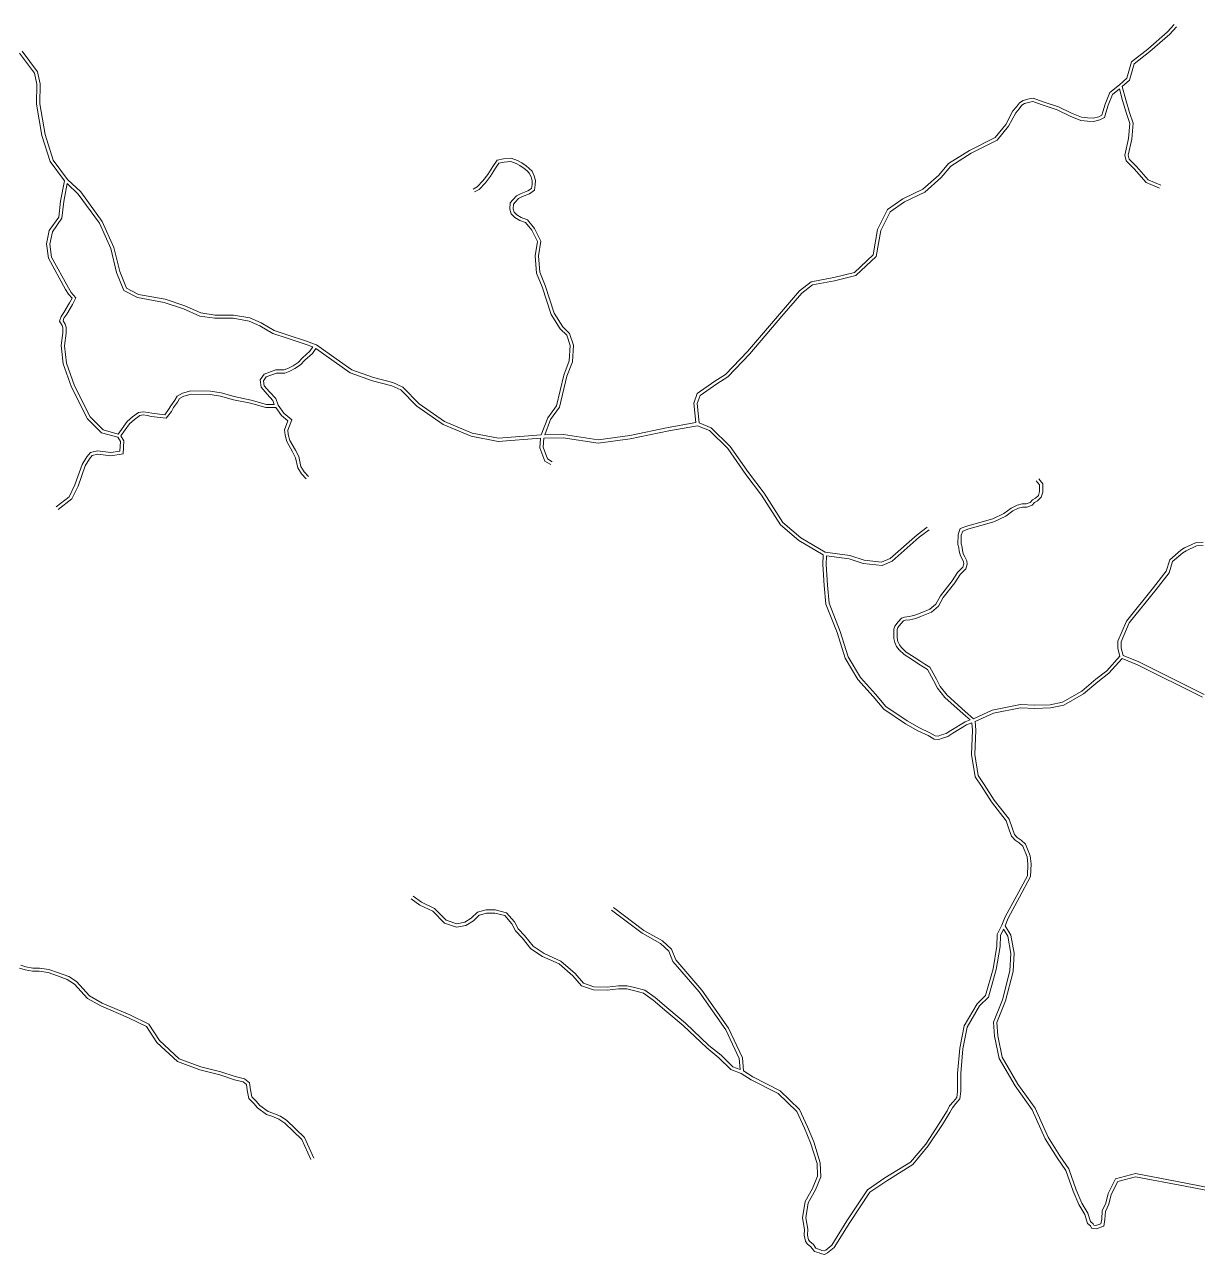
# Model space of a CAD drawing. Header units: millimetres. Extents: x 617885 to 663705, y 7172943 to 7234736.
# Drawn here: x 641575 to 643733, y 7227986 to 7230249 of the extents above; entities that cross this region are included whole.
import ezdxf

# ---------------------------------------------------------------- set-up
doc = ezdxf.new("R2010")
doc.units = ezdxf.units.MM
doc.layers.add('VIAS', color=7, linetype='Continuous', lineweight=5)

msp = doc.modelspace()

# ---------------------------------------------------------------- linework, layer by layer
at = {"layer": 'VIAS', "color": 253}
for points in [[(642400.5, 7229946.2), (642408.1, 7229950.2), (642418.6, 7229961.6), (642427.3, 7229973.2), (642436.6, 7229987.9), (642444.5, 7229999.1), (642456.4, 7230001.9), (642470.4, 7230002.8), (642482.2, 7229998.7), (642489.8, 7229994.7), (642498, 7229988.7), (642503.7, 7229984.3), (642508.9, 7229979.1), (642512.6, 7229970.8), (642515.3, 7229962.1), (642514.9, 7229953.8), (642513.4, 7229943.9), (642504, 7229937.5), (642491.5, 7229932.4), (642483.7, 7229928.8), (642478.2, 7229922.5), (642474.6, 7229918.7), (642474.3, 7229910.1), (642476.1, 7229903.6), (642480.8, 7229898.6), (642489.1, 7229893.9), (642500.6, 7229889.4), (642513.6, 7229873.8), (642525, 7229850.4), (642520.6, 7229823.2), (642523.1, 7229793.1), (642533.3, 7229768.5), (642549.5, 7229718.1), (642565.5, 7229692.9), (642577.8, 7229680.6), (642585.1, 7229658.8), (642583.3, 7229628.5), (642572.9, 7229601.7), (642559.5, 7229544.7), (642543.1, 7229522.3), (642532.2, 7229494), (642566.8, 7229494.2), (642630.5, 7229484.6), (642688.5, 7229492.6), (642759.5, 7229507.3), (642810.3, 7229516.3), (642806.7, 7229552.4), (642812.9, 7229570.2), (642845.3, 7229592.7), (642865, 7229605), (642905.3, 7229647.2), (642963.9, 7229716.2), (643001, 7229758.9), (643022.6, 7229775.6), (643063.9, 7229783.3), (643101.8, 7229792.5), (643136.5, 7229825.3), (643144.5, 7229871.6), (643162.9, 7229908.4), (643191.1, 7229928), (643227.8, 7229945.8), (643257.1, 7229971.5), (643275.1, 7229993.1), (643313.7, 7230017.2), (643360.9, 7230040.8), (643380.5, 7230065), (643393.6, 7230090), (643400.1, 7230097.7), (643405.7, 7230105.2), (643412.4, 7230109.2), (643423.5, 7230112.2), (643430.9, 7230113.6), (643449.2, 7230106.9), (643477.4, 7230097.5), (643501.5, 7230085.7), (643519.8, 7230078.3), (643531, 7230077.2), (643541, 7230076.6), (643551.4, 7230079.4), (643557, 7230082.2), (643558.9, 7230088.5), (643563.1, 7230102.7), (643571.8, 7230124.1), (643589.4, 7230138), (643602.8, 7230150), (643611.6, 7230180.3), (643641.7, 7230203.9), (643678.1, 7230235.5), (643689.9, 7230248.9)], [(643694.4, 7230244.9), (643682.3, 7230231.3), (643645.5, 7230199.3), (643616.8, 7230176.8), (643608.1, 7230146.7), (643594.7, 7230134.7), (643601.1, 7230110.6), (643608, 7230087.3), (643614.6, 7230067.4), (643612.4, 7230038.2), (643605.3, 7230008.6), (643607.3, 7230001.3), (643621.1, 7229987.5), (643642.2, 7229963.3), (643665.5, 7229953.2)], [(642403.3, 7229940.9), (642411.8, 7229945.4), (642423.2, 7229957.7), (642432.3, 7229969.8), (642441.6, 7229984.6), (642448.1, 7229993.8), (642457.3, 7229996), (642469.6, 7229996.8), (642479.8, 7229993.2), (642486.6, 7229989.6), (642494.4, 7229983.9), (642499.8, 7229979.8), (642503.9, 7229975.7), (642507, 7229968.7), (642509.3, 7229961.4), (642508.9, 7229954.4), (642507.8, 7229947.4), (642501.1, 7229942.8), (642489.1, 7229937.9), (642480, 7229933.8), (642473.7, 7229926.5), (642468.7, 7229921.1), (642468.3, 7229909.4), (642470.7, 7229900.6), (642477, 7229893.8), (642486.5, 7229888.4), (642497, 7229884.4), (642508.5, 7229870.5), (642518.8, 7229849.5), (642514.5, 7229823.5), (642517.2, 7229791.7), (642527.6, 7229766.5), (642544.1, 7229715.5), (642560.8, 7229689.2), (642572.6, 7229677.4), (642579, 7229658), (642577.4, 7229629.8), (642567.1, 7229603.5), (642553.9, 7229547.2), (642537.8, 7229525.2), (642525.7, 7229493.8), (642447, 7229487.7), (642398.6, 7229497.2), (642348, 7229518.4), (642301, 7229551), (642271.2, 7229581.8), (642253.1, 7229589.9), (642217.3, 7229599.2), (642177.1, 7229613.4), (642148.3, 7229634), (642112.4, 7229659.5), (642111.6, 7229659.8), (642093.8, 7229666.3), (642060.3, 7229677.6), (642034.6, 7229685.7), (642010.8, 7229699.9), (641990, 7229709), (641959.5, 7229714.3), (641926, 7229714.3), (641899.4, 7229718.2), (641870.2, 7229731.3), (641833.7, 7229743.3), (641784.8, 7229752.4), (641762.7, 7229763.8), (641750.4, 7229794.5), (641739.7, 7229838.6), (641718.2, 7229886.6), (641678.8, 7229941.1), (641654.4, 7229964.1), (641628, 7229999.4), (641613.2, 7230046.4), (641603.2, 7230102.8), (641604.1, 7230139.7), (641599, 7230162.1), (641570.7, 7230199.9)], [(641633.7, 7229361.3), (641657.2, 7229379.8), (641668.1, 7229401.6), (641681.1, 7229439.2), (641689.9, 7229453.3), (641696.5, 7229461.4), (641709.8, 7229464.4), (641734, 7229461.1), (641750.8, 7229463.9), (641751.9, 7229481.4), (641747.1, 7229489.4), (641716.9, 7229497.7), (641691.2, 7229523.4), (641661.7, 7229581.7), (641646.5, 7229624.7), (641642.8, 7229658), (641646, 7229681.5), (641646, 7229691.1), (641644.7, 7229695), (641639.4, 7229703.1), (641642.4, 7229711.5), (641647.8, 7229719.1), (641658.2, 7229736.8), (641662.6, 7229745.4), (641656.4, 7229752.5), (641650.9, 7229761.2), (641619.1, 7229819), (641615.6, 7229845.1), (641620.8, 7229869.7), (641638.3, 7229894.6), (641641.6, 7229924.1), (641648.9, 7229961.4), (641622.6, 7229996.7), (641607.3, 7230045), (641597.2, 7230102.3), (641598, 7230139.1), (641593.5, 7230159.5), (641566, 7230196.1)], [(643663.1, 7229947.7), (643638.6, 7229958.3), (643616.7, 7229983.4), (643601.9, 7229998.2), (643599.1, 7230008.5), (643606.4, 7230039.2), (643608.6, 7230066.6), (643602.3, 7230085.5), (643595.3, 7230108.9), (643589.6, 7230130.5), (643576.8, 7230120.4), (643568.7, 7230100.7), (643564.7, 7230086.8), (643562, 7230078), (643553.5, 7230073.7), (643541.6, 7230070.6), (643530.5, 7230071.2), (643518.3, 7230072.4), (643499.1, 7230080.2), (643475.2, 7230091.9), (643447.2, 7230101.2), (643430.3, 7230107.4), (643424.8, 7230106.4), (643414.8, 7230103.6), (643409.8, 7230100.6), (643404.8, 7230094), (643398.7, 7230086.6), (643385.6, 7230061.7), (643364.7, 7230036), (643316.7, 7230012), (643279.1, 7229988.5), (643261.4, 7229967.3), (643231.2, 7229940.7), (643194.1, 7229922.8), (643167.6, 7229904.3), (643150.3, 7229869.7), (643142.1, 7229822.3), (643104.8, 7229787.1), (643065.2, 7229777.4), (643025.1, 7229770), (643005.1, 7229754.6), (642968.5, 7229712.3), (642909.8, 7229643.2), (642868.8, 7229600.4), (642848.6, 7229587.7), (642817.9, 7229566.3), (642812.8, 7229551.7), (642816.3, 7229515.9), (642838.5, 7229506.9), (642873.4, 7229472.5), (642906.8, 7229424.6), (642936.1, 7229386.4), (642970.5, 7229332.4), (643003.4, 7229304.4), (643048.3, 7229277.7), (643093.7, 7229271.6), (643119.6, 7229263), (643151.8, 7229259.4), (643168, 7229266.3), (643217.4, 7229310.1), (643235.9, 7229323.8)], [(642105.9, 7229655.6), (642091.8, 7229660.7), (642058.5, 7229671.9), (642032.2, 7229680.2), (642008, 7229694.6), (641988.3, 7229703.2), (641959, 7229708.3), (641925.6, 7229708.3), (641897.7, 7229712.4), (641868, 7229725.7), (641832.2, 7229737.4), (641782.8, 7229746.7), (641758, 7229759.5), (641744.7, 7229792.7), (641734, 7229836.6), (641713, 7229883.6), (641674.2, 7229937.1), (641654, 7229956.2), (641647.5, 7229923.2), (641644.1, 7229892.4), (641626.5, 7229867.2), (641621.7, 7229844.9), (641624.9, 7229820.9), (641656.1, 7229764.2), (641661.2, 7229756.1), (641669.7, 7229746.3), (641663.5, 7229733.9), (641652.9, 7229715.8), (641647.8, 7229708.7), (641646.1, 7229703.9), (641650.1, 7229697.6), (641652, 7229692.1), (641652, 7229681.1), (641648.9, 7229657.9), (641652.4, 7229626), (641667.3, 7229584.1), (641696.1, 7229527), (641720, 7229503.1), (641747.8, 7229495.4), (641763.9, 7229518.2), (641773.8, 7229526.8), (641784.7, 7229535), (641793.6, 7229536.5), (641802.4, 7229535.1), (641809.4, 7229533.8), (641833.2, 7229530.9), (641840.3, 7229540.2), (641844.2, 7229547.2), (641851.9, 7229557.4), (641856, 7229565), (641866, 7229570.7), (641880.9, 7229574.8), (641917.3, 7229574.1), (641936.9, 7229570.9), (641961.2, 7229564.4), (641992.2, 7229557.8), (642020.1, 7229549.9), (642034.8, 7229549.9), (642032.3, 7229557.3), (642021.5, 7229569), (642010.4, 7229581.7), (642008.5, 7229595.1), (642016.2, 7229605.7), (642037.7, 7229613.4), (642053, 7229613.4), (642061.1, 7229616.3), (642069.6, 7229621), (642078.9, 7229627.1), (642086.8, 7229635.8), (642100.3, 7229647.8), (642105.9, 7229655.6)], [(642543.2, 7229439), (642532.4, 7229445.4), (642523.2, 7229470.2), (642524.6, 7229487.7), (642446.6, 7229481.6), (642396.9, 7229491.4), (642345.1, 7229513.1), (642297.1, 7229546.4), (642267.7, 7229576.8), (642251.1, 7229584.2), (642215.6, 7229593.4), (642174.3, 7229608), (642144.8, 7229629.1), (642111.3, 7229652.8), (642104.8, 7229643.7), (642091, 7229631.6), (642082.8, 7229622.6), (642072.7, 7229615.9), (642063.6, 7229610.9), (642054, 7229607.4), (642038.7, 7229607.4), (642020, 7229600.6), (642014.8, 7229593.5), (642016.1, 7229584.3), (642025.9, 7229573), (642037.6, 7229560.5), (642041.7, 7229548.3), (642052.5, 7229533.6), (642066.7, 7229521.2), (642059.7, 7229502.2), (642060.5, 7229494.3), (642063.5, 7229483.7), (642073.8, 7229465.4), (642079.7, 7229453.8), (642083.7, 7229435.4), (642089.7, 7229425.6), (642097.5, 7229417)], [(642093.1, 7229413), (642084.9, 7229422), (642078, 7229433.1), (642074, 7229451.8), (642068.5, 7229462.6), (642057.9, 7229481.4), (642054.5, 7229493.2), (642053.7, 7229503), (642059.6, 7229519.4), (642048, 7229529.5), (642037.5, 7229543.9), (642019.3, 7229543.9), (641990.8, 7229552), (641959.9, 7229558.6), (641935.6, 7229565), (641916.8, 7229568.1), (641881.6, 7229568.7), (641868.3, 7229565.1), (641860.4, 7229560.6), (641856.9, 7229554.2), (641849.2, 7229543.9), (641845.4, 7229536.9), (641835.9, 7229524.5), (641808.5, 7229527.9), (641801.4, 7229529.2), (641793.6, 7229530.4), (641787.2, 7229529.3), (641777.6, 7229522.1), (641768.4, 7229514.1), (641752.6, 7229491.8), (641758, 7229482.9), (641756.5, 7229458.8), (641734.1, 7229455), (641710.1, 7229458.3), (641699.9, 7229456), (641694.8, 7229449.8), (641686.6, 7229436.6), (641673.7, 7229399.3), (641662, 7229375.9), (641637.4, 7229356.5)], [(642658.6, 7228623.7), (642714.7, 7228581.8), (642748.8, 7228562.6), (642765.7, 7228547.1), (642773.2, 7228527.7), (642780.9, 7228518.9), (642821.2, 7228472.1), (642870.3, 7228402), (642896, 7228347.5), (642897.8, 7228323.1), (642915, 7228312.3), (642965.1, 7228286.7), (643000.8, 7228252.4), (643015.8, 7228220.3), (643027.1, 7228192.8), (643039.2, 7228153.8), (643039.9, 7228128.3), (643030.3, 7228104.2), (643017.1, 7228080.5), (643012.3, 7228052.6), (643016.1, 7228031.7), (643015.6, 7228021.2), (643017.6, 7228012.2), (643019.8, 7228009.1), (643026.4, 7228003.5), (643031, 7227997.3), (643031.9, 7227996.3), (643039.4, 7227994.2), (643042, 7227992.6), (643046.1, 7227991.8), (643049.3, 7227993.4), (643060.2, 7228002.5), (643088.2, 7228047.3), (643125.9, 7228104.3), (643158.1, 7228126.2), (643205.3, 7228155.3), (643233.1, 7228188.7), (643259, 7228228.1), (643272.5, 7228249.5), (643277.1, 7228258.7), (643284.2, 7228266.9), (643290.3, 7228274.1), (643291.4, 7228285.4), (643291.6, 7228318.5), (643295.6, 7228364.9), (643303.9, 7228405.9), (643327.5, 7228446.4), (643343.3, 7228461.8), (643357.1, 7228511), (643364.2, 7228553.1), (643364.8, 7228574.1), (643373.4, 7228591.2), (643379.2, 7228606.7), (643400.6, 7228645.8), (643420.2, 7228682.4), (643420.8, 7228704), (643419.5, 7228717.5), (643411.6, 7228737), (643405.2, 7228742.9), (643397.4, 7228748.1), (643390.9, 7228755.2), (643386.9, 7228766.7), (643381.2, 7228783.6), (643354.4, 7228818.3), (643335.7, 7228847.3), (643323.8, 7228864.5), (643317.2, 7228905.3), (643319.1, 7228950.4), (643318.1, 7228963.9), (643308.4, 7228960.4), (643282.8, 7228944.7), (643273.5, 7228938.8), (643264.2, 7228935.9), (643257, 7228933.3), (643248.6, 7228933.9), (643237.6, 7228940.3), (643218.7, 7228949.3), (643195.8, 7228962.2), (643155.9, 7228989.2), (643136.4, 7229012.6), (643108.3, 7229043.5), (643084.9, 7229082.6), (643070.4, 7229129.9), (643049.6, 7229182.4), (643046.5, 7229216.5), (643044.1, 7229255.2), (643044.3, 7229273.1), (642999.8, 7229299.5), (642966, 7229328.4), (642931.2, 7229383), (642902, 7229421), (642868.8, 7229468.6), (642835.1, 7229501.8), (642813.2, 7229510.7), (642760.6, 7229501.4), (642689.6, 7229486.6), (642630.5, 7229478.6), (642566.4, 7229488.2), (642530.6, 7229488), (642529.3, 7229471.1), (642537.3, 7229449.5), (642546.2, 7229444.1)], [(643239.4, 7229319), (643221.1, 7229305.4), (643171.2, 7229261.2), (643152.7, 7229253.3), (643118.3, 7229257.1), (643092.3, 7229265.7), (643050.3, 7229271.4), (643050.1, 7229255.3), (643052.5, 7229217), (643055.5, 7229183.8), (643076, 7229131.9), (643090.4, 7229085), (643113.2, 7229047.1), (643140.9, 7229016.5), (643160, 7228993.7), (643198.9, 7228967.3), (643221.5, 7228954.7), (643240.4, 7228945.7), (643250.4, 7228939.8), (643256.1, 7228939.4), (643262.2, 7228941.6), (643270.9, 7228944.3), (643279.6, 7228949.8), (643305.8, 7228965.9), (643314.9, 7228969.1), (643301.7, 7228980.3), (643268, 7229010.7), (643254.9, 7229027.7), (643247.6, 7229041.5), (643236.1, 7229061.7), (643228.3, 7229066.7), (643220.6, 7229072.1), (643208.7, 7229079.8), (643193.6, 7229089.4), (643184, 7229098.4), (643179.4, 7229104.3), (643176.2, 7229111.6), (643174.4, 7229119.3), (643174.4, 7229136.5), (643176.4, 7229142), (643182.6, 7229150), (643188.7, 7229156.5), (643194.3, 7229158.5), (643202.8, 7229159.4), (643208.1, 7229160.6), (643212.9, 7229161.8), (643223.1, 7229165.9), (643240.4, 7229172.8), (643251.7, 7229182.2), (643260.5, 7229197.7), (643281.6, 7229225.1), (643291.7, 7229240.5), (643301.3, 7229250.1), (643303.1, 7229256.2), (643302.7, 7229260.4), (643299.8, 7229266.6), (643297, 7229271), (643294.7, 7229279.6), (643294.2, 7229285.8), (643292.1, 7229292.3), (643292.6, 7229310.6), (643296.4, 7229321.3), (643310.5, 7229326.6), (643332.8, 7229332.8), (643356.4, 7229339.4), (643377.1, 7229349.1), (643390.3, 7229359), (643401.5, 7229364.6), (643410.8, 7229366.7), (643417.8, 7229366.7), (643425.3, 7229369.6), (643429.8, 7229374), (643435, 7229377.3), (643440.3, 7229382.5), (643442.5, 7229389.3), (643442.5, 7229401.7), (643436.5, 7229409.5)], [(643743.5, 7229296.6), (643729.5, 7229295.2), (643709.3, 7229285.7), (643702.4, 7229281.6), (643681.9, 7229263.9), (643675.3, 7229242.7), (643652.1, 7229213.1), (643602.2, 7229151), (643586.8, 7229114.3), (643586.8, 7229100.7), (643590.4, 7229086.6), (643566.1, 7229059.6), (643546, 7229044.2), (643520.1, 7229022.1), (643484.9, 7229001.9), (643461.8, 7228997.2), (643433.7, 7228996.3), (643407.2, 7228997.4), (643355.6, 7228987.4), (643321.3, 7228971.5), (643305.7, 7228984.8), (643272.4, 7229014.7), (643259.9, 7229030.9), (643252.9, 7229044.4), (643240.6, 7229066), (643231.6, 7229071.7), (643223.9, 7229077), (643211.9, 7229084.8), (643197.2, 7229094.2), (643188.4, 7229102.4), (643184.6, 7229107.4), (643181.9, 7229113.5), (643180.4, 7229120), (643180.4, 7229135.4), (643181.7, 7229139.1), (643187.2, 7229146.1), (643192.1, 7229151.3), (643195.6, 7229152.6), (643203.8, 7229153.4), (643209.5, 7229154.7), (643214.7, 7229156), (643225.4, 7229160.3), (643243.5, 7229167.6), (643256.4, 7229178.3), (643265.5, 7229194.3), (643286.5, 7229221.6), (643296.4, 7229236.7), (643306.7, 7229247), (643309.2, 7229255.7), (643308.5, 7229262), (643305.1, 7229269.4), (643302.6, 7229273.4), (643300.7, 7229280.6), (643300.1, 7229287), (643298.1, 7229293.2), (643298.6, 7229309.5), (643301.1, 7229316.7), (643312.3, 7229320.9), (643334.4, 7229327.1), (643358.5, 7229333.7), (643380.2, 7229343.9), (643393.5, 7229353.9), (643403.5, 7229358.9), (643411.4, 7229360.7), (643418.9, 7229360.7), (643428.7, 7229364.4), (643433.5, 7229369.3), (643438.8, 7229372.6), (643445.5, 7229379.3), (643448.5, 7229388.3), (643448.5, 7229403.8), (643441.3, 7229413.2)], [(643745.3, 7229016.1), (643625.4, 7229076.3), (643596.2, 7229088), (643592.8, 7229101.4), (643592.8, 7229113.1), (643607.4, 7229147.9), (643656.8, 7229209.3), (643680.7, 7229239.9), (643687.2, 7229260.5), (643705.9, 7229276.7), (643712.1, 7229280.4), (643731.1, 7229289.3), (643743.3, 7229290.5)], [(643594.5, 7229082.2), (643570.2, 7229055.2), (643549.8, 7229039.5), (643523.5, 7229017.2), (643487.1, 7228996.2), (643462.5, 7228991.2), (643433.7, 7228990.2), (643407.6, 7228991.4), (643357.5, 7228981.6), (643324, 7228966.2), (643325.1, 7228950.5), (643323.2, 7228905.7), (643329.5, 7228866.8), (643340.7, 7228850.6), (643359.3, 7228821.8), (643386.6, 7228786.5), (643392.5, 7228768.7), (643396.2, 7228758.4), (643401.3, 7228752.7), (643408.9, 7228747.6), (643416.7, 7228740.6), (643425.4, 7228719), (643426.8, 7228704.2), (643426.1, 7228680.8), (643405.8, 7228642.9), (643384.7, 7228604.2), (643379.5, 7228590.3), (643389.6, 7228573.2), (643395.8, 7228540), (643394, 7228506.3), (643379.8, 7228451.9), (643363.7, 7228412.1), (643365.5, 7228388), (643374, 7228348.4), (643402.5, 7228299), (643434.3, 7228254.8), (643458.3, 7228201), (643480.1, 7228166.8), (643496.4, 7228142.8), (643510, 7228104.4), (643520.1, 7228080.1), (643531.2, 7228061.4), (643536.1, 7228045.8), (643541, 7228041.7), (643542.3, 7228039.2), (643545.9, 7228038.6), (643555.4, 7228042), (643556.8, 7228050.3), (643557.7, 7228066), (643564.6, 7228079.8), (643568.8, 7228097.6), (643582.3, 7228124.5), (643619, 7228134.3), (643711.6, 7228116.9), (643765, 7228106.5)], [(643742.4, 7229010.8), (643622.9, 7229070.8), (643594.5, 7229082.2)], [(643764.3, 7228100.5), (643710.5, 7228111), (643619.2, 7228128.2), (643586.4, 7228119.4), (643574.5, 7228095.5), (643570.2, 7228077.7), (643563.6, 7228064.4), (643562.8, 7228049.6), (643560.8, 7228037.6), (643546.5, 7228032.5), (643538.3, 7228033.7), (643536.2, 7228037.9), (643530.9, 7228042.3), (643525.7, 7228058.9), (643514.7, 7228077.4), (643504.4, 7228102.2), (643491, 7228140.1), (643475, 7228163.5), (643453, 7228198.1), (643429.1, 7228251.8), (643397.5, 7228295.8), (643368.3, 7228346.2), (643359.6, 7228387.2), (643357.6, 7228413), (643374.1, 7228453.8), (643388, 7228507.2), (643389.8, 7228539.6), (643383.9, 7228571.1), (643376.4, 7228583.8), (643370.8, 7228572.6), (643370.1, 7228552.5), (643363, 7228509.7), (643348.6, 7228458.7), (643332.2, 7228442.7), (643309.6, 7228403.8), (643301.6, 7228364), (643297.6, 7228318.2), (643297.4, 7228285.1), (643296.1, 7228271.6), (643288.7, 7228263), (643282.2, 7228255.4), (643277.7, 7228246.5), (643264.1, 7228224.9), (643237.9, 7228185.2), (643209.2, 7228150.7), (643161.4, 7228121.1), (643130.2, 7228100), (643093.3, 7228044.1), (643064.8, 7227998.5), (643052.6, 7227988.4), (643046.9, 7227985.5), (643039.8, 7227986.9), (643037, 7227988.7), (643028.8, 7227991), (643026.4, 7227993.4), (643022, 7227999.4), (643015.3, 7228005), (643012, 7228009.7), (643009.5, 7228020.7), (643010.1, 7228031.3), (643006.2, 7228052.6), (643011.4, 7228082.6), (643024.9, 7228106.8), (643033.9, 7228129.4), (643033.2, 7228152.8), (643021.4, 7228190.8), (643010.3, 7228217.9), (642995.9, 7228248.8), (642961.6, 7228281.7), (642912, 7228307.1), (642893.6, 7228318.7), (642874.7, 7228325.6), (642852.7, 7228347.6), (642830.5, 7228365.5), (642787.2, 7228406.9), (642756.9, 7228432.2), (642731.7, 7228453.7), (642713.7, 7228466.3), (642695.7, 7228471.1), (642683.1, 7228474.1), (642668.1, 7228474.1), (642647.1, 7228471.6), (642621.7, 7228472.3), (642600, 7228479.5), (642584.2, 7228498.5), (642558.6, 7228520.2), (642528.1, 7228534), (642506.8, 7228548.2), (642490.7, 7228568.2), (642478.7, 7228581.3), (642471.7, 7228594.2), (642458.7, 7228609), (642440.2, 7228613.6), (642425.2, 7228613.6), (642411.5, 7228610), (642400.9, 7228599.4), (642387.3, 7228591.1), (642370.2, 7228587.9), (642348, 7228595.2), (642326.1, 7228617.1), (642302.6, 7228628.3), (642286.6, 7228639.8)], [(642655, 7228618.9), (642711.4, 7228576.8), (642745.3, 7228557.7), (642760.6, 7228543.6), (642767.9, 7228524.6), (642776.3, 7228514.9), (642816.5, 7228468.5), (642865.1, 7228399), (642890.1, 7228346), (642891.6, 7228325.8), (642878, 7228330.8), (642856.7, 7228352.1), (642834.4, 7228370), (642791.2, 7228411.4), (642760.8, 7228436.8), (642735.3, 7228458.5), (642716.2, 7228471.8), (642697.1, 7228476.9), (642683.8, 7228480.1), (642667.8, 7228480.1), (642646.8, 7228477.6), (642622.7, 7228478.2), (642603.6, 7228484.6), (642588.5, 7228502.7), (642561.9, 7228525.3), (642531.1, 7228539.2), (642510.9, 7228552.7), (642495.3, 7228572.2), (642483.6, 7228584.8), (642476.7, 7228597.6), (642462, 7228614.4), (642441, 7228619.6), (642424.4, 7228619.6), (642408.4, 7228615.4), (642397.2, 7228604.2), (642385.1, 7228596.8), (642370.6, 7228594), (642351.2, 7228600.5), (642329.6, 7228622.1), (642305.6, 7228633.5), (642290.1, 7228644.7)], [(642101.9, 7228160.3), (642085.4, 7228197.2), (642054.3, 7228227.1), (642043.1, 7228234.6), (642030.1, 7228239.9), (642020.3, 7228243.2), (642004.1, 7228255.4), (641996.9, 7228263.4), (641987.6, 7228272.6), (641985.1, 7228287.7), (641983.7, 7228298.3), (641977.3, 7228303.4), (641961.4, 7228307.1), (641934.8, 7228315.8), (641897.9, 7228325.2), (641856.4, 7228340.3), (641818.9, 7228375.4), (641799.6, 7228404.8), (641766.7, 7228420.8), (641715.6, 7228442.8), (641690.8, 7228456.8), (641667.1, 7228483), (641654, 7228491.3), (641635.7, 7228498.1), (641618.5, 7228504.2), (641602.2, 7228506.6), (641589.7, 7228506.6), (641576.2, 7228509.2), (641565.7, 7228512.4)], [(641568.2, 7228517.9), (641577.6, 7228515), (641590.3, 7228512.6), (641602.7, 7228512.6), (641620, 7228510), (641637.7, 7228503.7), (641656.7, 7228496.7), (641671, 7228487.6), (641694.6, 7228461.6), (641718.3, 7228448.2), (641769.2, 7228426.3), (641803.7, 7228409.4), (641823.5, 7228379.3), (641859.6, 7228345.5), (641899.7, 7228330.9), (641936.4, 7228321.5), (641963, 7228312.9), (641980, 7228308.9), (641989.3, 7228301.5), (641991, 7228288.6), (641993.2, 7228275.5), (642001.2, 7228267.5), (642008.1, 7228259.8), (642023.2, 7228248.5), (642032.2, 7228245.5), (642045.9, 7228239.9), (642058.1, 7228231.8), (642090.4, 7228200.7), (642107.4, 7228162.7)]]:
    msp.add_lwpolyline(points, dxfattribs=at)

doc.saveas('drawing.dxf')
